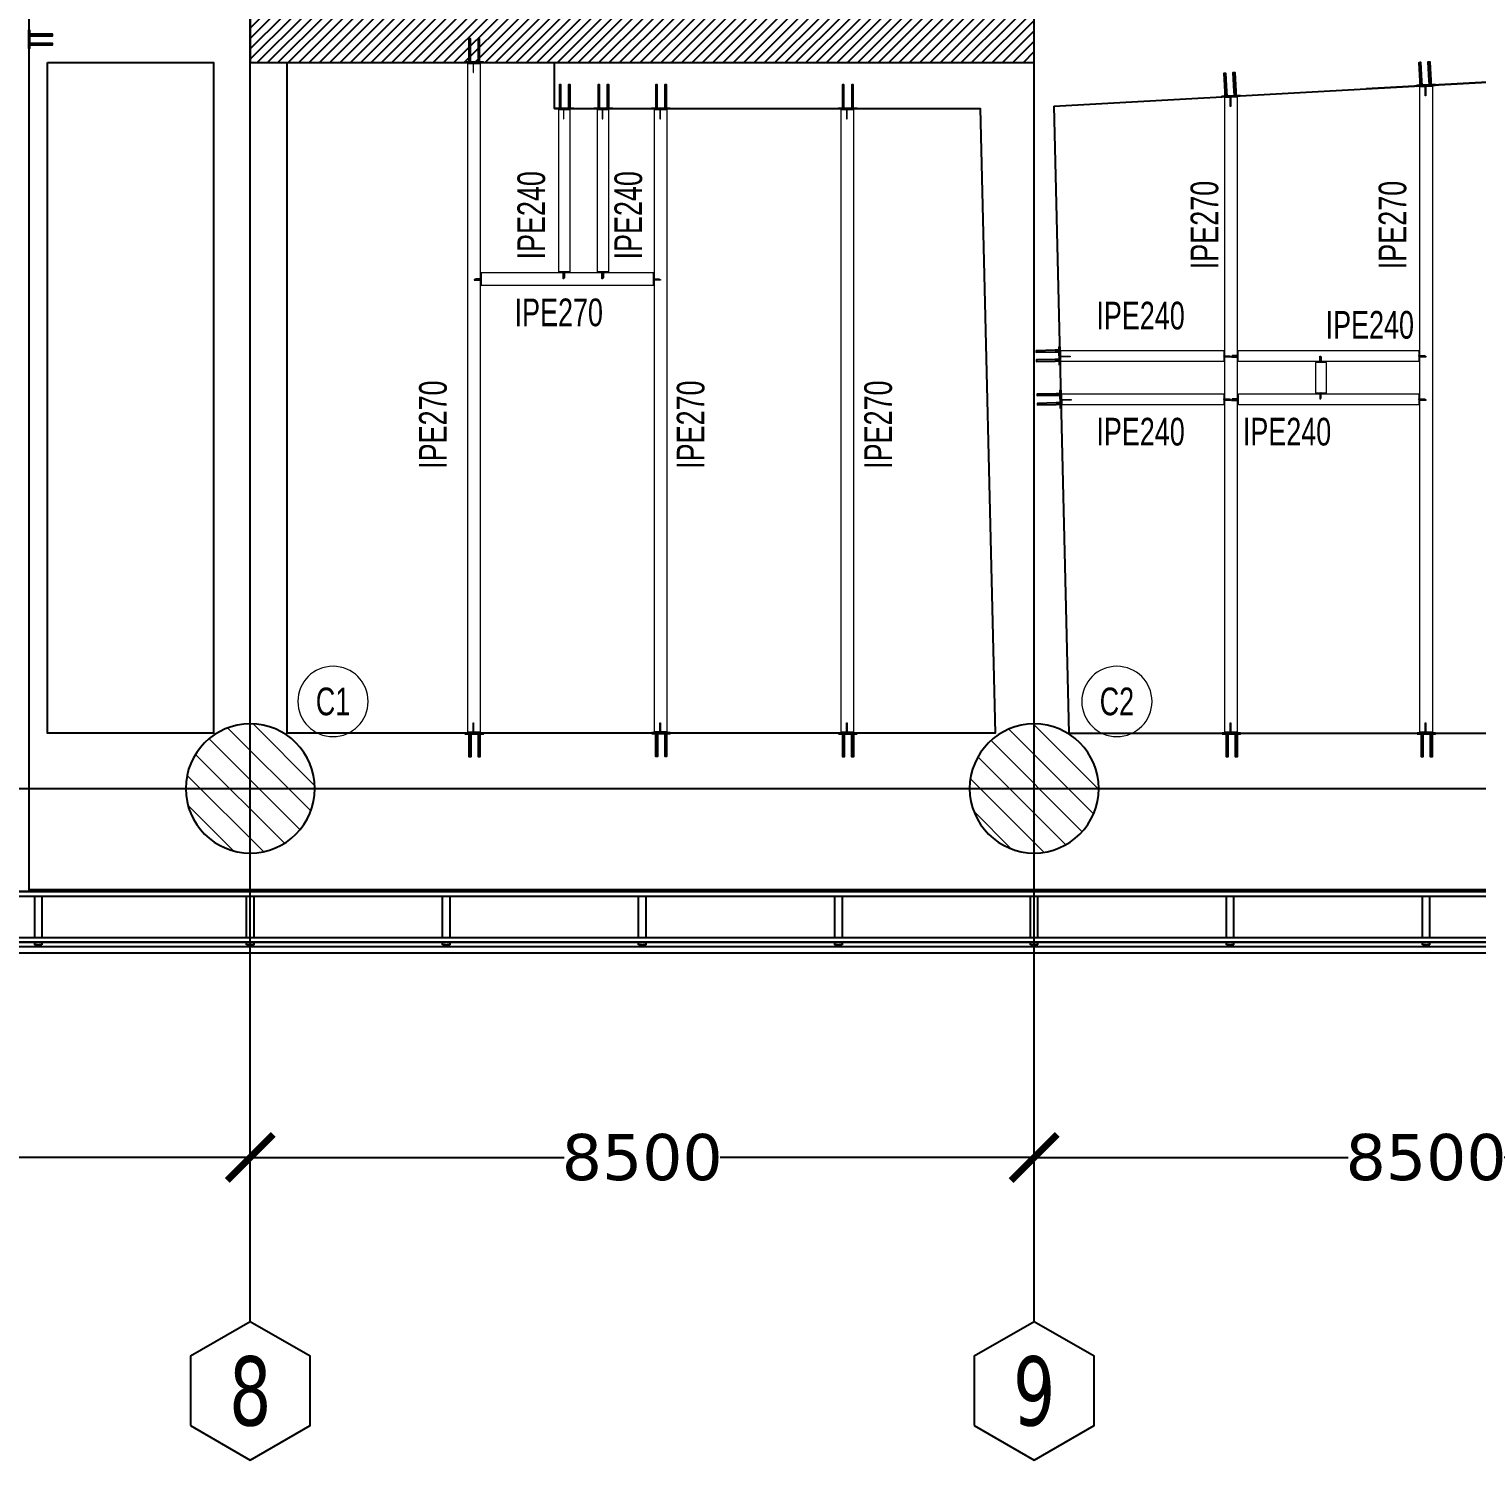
# Model space of a CAD drawing. Header units: millimetres. Extents: x -6598 to 74598, y -11659 to 33736.
# Drawn here: x 6100 to 21791, y -7280 to 8234 of the extents above; entities that cross this region are included whole.
import ezdxf
from ezdxf.enums import TextEntityAlignment as Align

# ---------------------------------------------------------------- set-up
doc = ezdxf.new("R2010")
doc.units = ezdxf.units.MM
for name, color, linetype, lineweight in [('0-1', 250, 'Continuous', 5), ('E_B_PLACA-1', 10, 'Continuous', 25), ('E_B_PLACA-2', 31, 'Continuous', 25), ('E_COLUMNAS', 1, 'Continuous', 18), ('E_COLUMNAS-2', 1, 'Continuous', 25), ('E_COLUMNAS-3', 1, 'Continuous', 35), ('E_TEXTO', 3, 'Continuous', 9), ('E_VIGAS-1', 31, 'Continuous', 25), ('E_VIGAS-2', 10, 'Continuous', 25), ('HCB-VIGAS', 4, 'Continuous', 15)]:
    doc.layers.add(name, color=color, linetype=linetype, lineweight=lineweight)
for name, color, linetype in [('COTAS', 8, 'Continuous'), ('HCB-ACH_PANT', 253, 'Continuous'), ('HCB-EJES', 1, 'Continuous'), ('HCB-PLATINAS', 5, 'Continuous'), ('HCB-ROTULOS', 2, 'Continuous'), ('HCB_PANTALLAS', 6, 'Continuous')]:
    doc.layers.add(name, color=color, linetype=linetype)
doc.styles.add('Arial Narrow', font='', dxfattribs={"width": 0.85, "height": 0.3})
doc.styles.add('Arial Narrow_1', font='', dxfattribs={"width": 0.85, "height": 0.3})
doc.styles.add('ROMANT', font='romant.shx', dxfattribs={"width": 0.8})
doc.styles.add('VERDANA', font='verdana.ttf')
doc.styles.get('Arial Narrow').set_extended_font_data('Arial Narrow')
doc.styles.get('Arial Narrow_1').set_extended_font_data('Arial Narrow')
doc.dimstyles.new('1.125', dxfattribs={"dimscale": 0, "dimtxt": 500, "dimasz": 500, "dimexe": 4, "dimexo": 4, "dimgap": 15, "dimtad": 0, "dimdec": 0, "dimzin": 4, "dimdsep": 46, "dimtxsty": 'ROMANT', "dimblk": 'ARCHTICK', "dimcen": -10, "dimclrd": 256, "dimclrt": 3, "dimadec": 0, "dimazin": 0, "dimtfac": 1, "dimtdec": 0, "dimtix": 1, "dimtmove": 0, "dimatfit": 0, "dimldrblk": 'OBLIQUE', "dimfxl": 0.05, "dimtolj": 1, "dimtzin": 0, "dimarcsym": 0})

# ---------------------------------------------------------------- blocks, each defined once
blk = doc.blocks.new('EST_SFM_VIGA-METALICA-SECCION-C - EST_SFM_VIGA-METALICA-UPN100-1527742-_34_00m_N_E_-NIVEL-9 DOC')
at = {"layer": 'E_VIGAS-2'}
for p, q in [((34.044, 0.018), (-34.827, 0.018)), ((-34.827, -0.032), (34.044, -0.032))]:
    blk.add_line(p, q, dxfattribs=at)
blk = doc.blocks.new('EST_SFM_VIGA-METALICA-SECCION-C - EST_SFM_VIGA-METALICA-UPN100-1527772-_34_00m_N_E_-NIVEL-9 DOC')
at = {"layer": 'E_VIGAS-2'}
for p, q in [((34.942, 0.032), (-34.929, 0.032)), ((-34.929, -0.018), (34.942, -0.018))]:
    blk.add_line(p, q, dxfattribs=at)
blk = doc.blocks.new('EST_SFM_VIGA-METALICA-SECCION-C - EST_SFM_VIGA-METALICA-UPN160-1579051-_34_00m_N_E_-NIVEL-9 DOC')
at = {"layer": 'E_VIGAS-1'}
for p, q in [((30.107, 0.047), (-30.264, 0.047)), ((-30.269, -0.018), (30.113, -0.018))]:
    blk.add_line(p, q, dxfattribs=at)
blk = doc.blocks.new('DCTIB_CNI_EST_MOD-1A-FAC_0001_rvt-1-_34_00m_N_E_-NIVEL-9 DOC')
at = {"layer": 'E_B_PLACA-1'}
for p, q in [((-74.597, 139.545), (-5.727, 139.545)), ((-5.177, 138.995), (-75.147, 138.995))]:
    blk.add_line(p, q, dxfattribs=at)
at = {"layer": 'E_B_PLACA-2'}
for p, q in [((-5.727, 139.545), (-74.597, 139.545)), ((-75.147, 138.995), (-5.177, 138.995))]:
    blk.add_line(p, q, dxfattribs=at)
at = {"layer": 'E_VIGAS-1'}
for p, q in [((-68.003, 139.567), (-67.921, 139.567)), ((-68.003, 139.567), (-68.003, 139.545)), ((-67.921, 139.567), (-67.921, 139.545)), ((-65.703, 139.567), (-65.621, 139.567)), ((-65.703, 139.545), (-65.703, 139.567)), ((-65.621, 139.545), (-65.621, 139.567)), ((-63.578, 139.567), (-63.496, 139.567)), ((-63.578, 139.545), (-63.578, 139.567)), ((-63.496, 139.545), (-63.496, 139.567)), ((-61.453, 139.567), (-61.371, 139.567)), ((-61.453, 139.545), (-61.453, 139.567)), ((-61.371, 139.545), (-61.371, 139.567)), ((-59.328, 139.567), (-59.246, 139.567)), ((-59.328, 139.567), (-59.328, 139.545)), ((-59.246, 139.567), (-59.246, 139.545)), ((-57.203, 139.567), (-57.121, 139.567)), ((-57.203, 139.545), (-57.203, 139.567)), ((-57.121, 139.545), (-57.121, 139.567)), ((-55.078, 139.567), (-54.996, 139.567)), ((-55.078, 139.545), (-55.078, 139.567)), ((-54.996, 139.545), (-54.996, 139.567)), ((-52.953, 139.567), (-52.871, 139.567)), ((-52.953, 139.545), (-52.953, 139.567)), ((-52.871, 139.545), (-52.871, 139.567)), ((-68.003, 138.995), (-68.003, 138.967)), ((-68.003, 138.967), (-67.921, 138.967)), ((-68.003, 138.966), (-68.003, 138.967)), ((-67.975, 138.966), (-68.003, 138.966)), ((-67.965, 138.961), (-67.965, 138.966)), ((-67.965, 138.947), (-67.965, 138.961)), ((-67.96, 138.966), (-67.96, 138.961)), ((-67.96, 138.961), (-67.96, 138.947)), ((-67.921, 138.966), (-67.949, 138.966)), ((-67.921, 138.995), (-67.921, 138.967)), ((-67.921, 138.967), (-67.921, 138.966)), ((-65.703, 138.967), (-65.703, 138.995)), ((-65.703, 138.966), (-65.703, 138.967)), ((-65.703, 138.967), (-65.621, 138.967)), ((-65.675, 138.966), (-65.703, 138.966)), ((-65.665, 138.961), (-65.665, 138.966)), ((-65.665, 138.947), (-65.665, 138.961)), ((-65.66, 138.966), (-65.66, 138.961)), ((-65.66, 138.961), (-65.66, 138.947)), ((-65.621, 138.966), (-65.649, 138.966)), ((-65.621, 138.967), (-65.621, 138.995)), ((-65.621, 138.967), (-65.621, 138.966)), ((-63.578, 138.967), (-63.578, 138.995)), ((-63.578, 138.966), (-63.578, 138.967)), ((-63.578, 138.967), (-63.496, 138.967)), ((-63.55, 138.966), (-63.578, 138.966)), ((-63.54, 138.961), (-63.54, 138.966)), ((-63.54, 138.947), (-63.54, 138.961)), ((-63.535, 138.966), (-63.535, 138.961)), ((-63.535, 138.961), (-63.535, 138.947)), ((-63.496, 138.966), (-63.524, 138.966)), ((-63.496, 138.967), (-63.496, 138.995)), ((-63.496, 138.967), (-63.496, 138.966)), ((-61.453, 138.967), (-61.453, 138.995)), ((-61.453, 138.966), (-61.453, 138.967)), ((-61.453, 138.967), (-61.371, 138.967)), ((-61.425, 138.966), (-61.453, 138.966)), ((-61.415, 138.961), (-61.415, 138.966)), ((-61.415, 138.947), (-61.415, 138.961)), ((-61.41, 138.966), (-61.41, 138.961)), ((-61.41, 138.961), (-61.41, 138.947)), ((-61.371, 138.966), (-61.399, 138.966)), ((-61.371, 138.967), (-61.371, 138.995)), ((-61.371, 138.967), (-61.371, 138.966)), ((-59.328, 138.995), (-59.328, 138.967)), ((-59.328, 138.967), (-59.246, 138.967)), ((-59.328, 138.966), (-59.328, 138.967)), ((-59.3, 138.966), (-59.328, 138.966)), ((-59.29, 138.961), (-59.29, 138.966)), ((-59.29, 138.947), (-59.29, 138.961)), ((-59.285, 138.966), (-59.285, 138.961)), ((-59.285, 138.961), (-59.285, 138.947)), ((-59.246, 138.966), (-59.274, 138.966)), ((-59.246, 138.995), (-59.246, 138.967)), ((-59.246, 138.967), (-59.246, 138.966)), ((-57.203, 138.967), (-57.203, 138.995)), ((-57.203, 138.966), (-57.203, 138.967)), ((-57.203, 138.967), (-57.121, 138.967)), ((-57.176, 138.966), (-57.203, 138.966)), ((-57.165, 138.961), (-57.165, 138.966)), ((-57.165, 138.947), (-57.165, 138.961)), ((-57.16, 138.966), (-57.16, 138.961)), ((-57.16, 138.961), (-57.16, 138.947)), ((-57.121, 138.966), (-57.149, 138.966)), ((-57.121, 138.967), (-57.121, 138.995)), ((-57.121, 138.967), (-57.121, 138.966)), ((-55.078, 138.967), (-55.078, 138.995)), ((-55.078, 138.966), (-55.078, 138.967)), ((-55.078, 138.967), (-54.996, 138.967)), ((-55.05, 138.966), (-55.078, 138.966)), ((-55.04, 138.961), (-55.04, 138.966)), ((-55.04, 138.947), (-55.04, 138.961)), ((-55.035, 138.966), (-55.035, 138.961)), ((-55.035, 138.961), (-55.035, 138.947)), ((-54.996, 138.966), (-55.024, 138.966)), ((-54.996, 138.967), (-54.996, 138.995)), ((-54.996, 138.967), (-54.996, 138.966)), ((-52.953, 138.967), (-52.953, 138.995)), ((-52.953, 138.966), (-52.953, 138.967)), ((-52.953, 138.967), (-52.871, 138.967)), ((-52.925, 138.966), (-52.953, 138.966)), ((-52.915, 138.961), (-52.915, 138.966)), ((-52.915, 138.947), (-52.915, 138.961)), ((-52.91, 138.966), (-52.91, 138.961)), ((-52.91, 138.961), (-52.91, 138.947)), ((-52.871, 138.966), (-52.899, 138.966)), ((-52.871, 138.967), (-52.871, 138.995)), ((-52.871, 138.967), (-52.871, 138.966))]:
    blk.add_line(p, q, dxfattribs=at)
for points, knots in [([(-67.965, 138.961), (-67.965, 138.962), (-67.965, 138.963), (-67.967, 138.965), (-67.968, 138.965), (-67.97, 138.966), (-67.971, 138.966), (-67.972, 138.966), (-67.974, 138.966), (-67.975, 138.966)], [0, 0, 0, 0, 0.285714, 0.428571, 0.571429, 0.678571, 0.732143, 0.785714, 1, 1, 1, 1]), ([(-67.975, 138.966), (-67.974, 138.966), (-67.973, 138.966), (-67.97, 138.966), (-67.968, 138.965), (-67.966, 138.964), (-67.965, 138.963), (-67.965, 138.962), (-67.965, 138.961)], [0, 0, 0, 0, 0.142857, 0.285714, 0.428571, 0.571429, 0.785714, 1, 1, 1, 1]), ([(-67.96, 138.961), (-67.96, 138.962), (-67.959, 138.963), (-67.958, 138.965), (-67.956, 138.965), (-67.955, 138.966), (-67.954, 138.966), (-67.952, 138.966), (-67.95, 138.966), (-67.949, 138.966)], [0, 0, 0, 0, 0.285714, 0.428571, 0.571429, 0.678571, 0.732143, 0.785714, 1, 1, 1, 1]), ([(-67.949, 138.966), (-67.95, 138.966), (-67.951, 138.966), (-67.954, 138.966), (-67.956, 138.965), (-67.958, 138.964), (-67.959, 138.963), (-67.96, 138.962), (-67.96, 138.961)], [0, 0, 0, 0, 0.142857, 0.285714, 0.428571, 0.571429, 0.785714, 1, 1, 1, 1]), ([(-65.675, 138.966), (-65.674, 138.966), (-65.673, 138.966), (-65.67, 138.966), (-65.668, 138.965), (-65.666, 138.964), (-65.665, 138.963), (-65.665, 138.962), (-65.665, 138.961)], [0, 0, 0, 0, 0.142857, 0.285714, 0.428571, 0.571429, 0.785714, 1, 1, 1, 1]), ([(-65.665, 138.961), (-65.665, 138.962), (-65.665, 138.963), (-65.667, 138.965), (-65.668, 138.965), (-65.67, 138.966), (-65.671, 138.966), (-65.672, 138.966), (-65.674, 138.966), (-65.675, 138.966)], [0, 0, 0, 0, 0.285714, 0.428571, 0.571429, 0.678571, 0.732143, 0.785714, 1, 1, 1, 1]), ([(-65.649, 138.966), (-65.65, 138.966), (-65.651, 138.966), (-65.654, 138.966), (-65.656, 138.965), (-65.658, 138.964), (-65.659, 138.963), (-65.66, 138.962), (-65.66, 138.961)], [0, 0, 0, 0, 0.142857, 0.285714, 0.428571, 0.571429, 0.785714, 1, 1, 1, 1]), ([(-65.66, 138.961), (-65.66, 138.962), (-65.659, 138.963), (-65.658, 138.965), (-65.656, 138.965), (-65.655, 138.966), (-65.654, 138.966), (-65.652, 138.966), (-65.65, 138.966), (-65.649, 138.966)], [0, 0, 0, 0, 0.285714, 0.428571, 0.571429, 0.678571, 0.732143, 0.785714, 1, 1, 1, 1]), ([(-63.55, 138.966), (-63.549, 138.966), (-63.548, 138.966), (-63.545, 138.966), (-63.543, 138.965), (-63.541, 138.964), (-63.54, 138.963), (-63.54, 138.962), (-63.54, 138.961)], [0, 0, 0, 0, 0.142857, 0.285714, 0.428571, 0.571429, 0.785714, 1, 1, 1, 1]), ([(-63.54, 138.961), (-63.54, 138.962), (-63.54, 138.963), (-63.542, 138.965), (-63.543, 138.965), (-63.545, 138.966), (-63.546, 138.966), (-63.547, 138.966), (-63.549, 138.966), (-63.55, 138.966)], [0, 0, 0, 0, 0.285714, 0.428571, 0.571429, 0.678571, 0.732143, 0.785714, 1, 1, 1, 1]), ([(-63.524, 138.966), (-63.525, 138.966), (-63.526, 138.966), (-63.529, 138.966), (-63.531, 138.965), (-63.533, 138.964), (-63.534, 138.963), (-63.535, 138.962), (-63.535, 138.961)], [0, 0, 0, 0, 0.142857, 0.285714, 0.428571, 0.571429, 0.785714, 1, 1, 1, 1]), ([(-63.535, 138.961), (-63.535, 138.962), (-63.534, 138.963), (-63.533, 138.965), (-63.531, 138.965), (-63.53, 138.966), (-63.529, 138.966), (-63.527, 138.966), (-63.525, 138.966), (-63.524, 138.966)], [0, 0, 0, 0, 0.285714, 0.428571, 0.571429, 0.678571, 0.732143, 0.785714, 1, 1, 1, 1]), ([(-61.425, 138.966), (-61.424, 138.966), (-61.423, 138.966), (-61.42, 138.966), (-61.418, 138.965), (-61.416, 138.964), (-61.415, 138.963), (-61.415, 138.962), (-61.415, 138.961)], [0, 0, 0, 0, 0.142857, 0.285714, 0.428571, 0.571429, 0.785714, 1, 1, 1, 1]), ([(-61.415, 138.961), (-61.415, 138.962), (-61.415, 138.963), (-61.417, 138.965), (-61.418, 138.965), (-61.42, 138.966), (-61.421, 138.966), (-61.422, 138.966), (-61.424, 138.966), (-61.425, 138.966)], [0, 0, 0, 0, 0.285714, 0.428571, 0.571429, 0.678571, 0.732143, 0.785714, 1, 1, 1, 1]), ([(-61.399, 138.966), (-61.4, 138.966), (-61.401, 138.966), (-61.404, 138.966), (-61.406, 138.965), (-61.408, 138.964), (-61.409, 138.963), (-61.41, 138.962), (-61.41, 138.961)], [0, 0, 0, 0, 0.142857, 0.285714, 0.428571, 0.571429, 0.785714, 1, 1, 1, 1]), ([(-61.41, 138.961), (-61.41, 138.962), (-61.409, 138.963), (-61.408, 138.965), (-61.406, 138.965), (-61.405, 138.966), (-61.404, 138.966), (-61.402, 138.966), (-61.4, 138.966), (-61.399, 138.966)], [0, 0, 0, 0, 0.285714, 0.428571, 0.571429, 0.678571, 0.732143, 0.785714, 1, 1, 1, 1]), ([(-59.29, 138.961), (-59.29, 138.962), (-59.29, 138.963), (-59.292, 138.965), (-59.293, 138.965), (-59.295, 138.966), (-59.296, 138.966), (-59.297, 138.966), (-59.299, 138.966), (-59.3, 138.966)], [0, 0, 0, 0, 0.285714, 0.428571, 0.571429, 0.678571, 0.732143, 0.785714, 1, 1, 1, 1]), ([(-59.3, 138.966), (-59.299, 138.966), (-59.298, 138.966), (-59.295, 138.966), (-59.293, 138.965), (-59.291, 138.964), (-59.29, 138.963), (-59.29, 138.962), (-59.29, 138.961)], [0, 0, 0, 0, 0.142857, 0.285714, 0.428571, 0.571429, 0.785714, 1, 1, 1, 1]), ([(-59.285, 138.961), (-59.285, 138.962), (-59.284, 138.963), (-59.283, 138.965), (-59.281, 138.965), (-59.28, 138.966), (-59.279, 138.966), (-59.277, 138.966), (-59.275, 138.966), (-59.274, 138.966)], [0, 0, 0, 0, 0.285714, 0.428571, 0.571429, 0.678571, 0.732143, 0.785714, 1, 1, 1, 1]), ([(-59.274, 138.966), (-59.275, 138.966), (-59.276, 138.966), (-59.279, 138.966), (-59.281, 138.965), (-59.283, 138.964), (-59.284, 138.963), (-59.285, 138.962), (-59.285, 138.961)], [0, 0, 0, 0, 0.142857, 0.285714, 0.428571, 0.571429, 0.785714, 1, 1, 1, 1]), ([(-57.176, 138.966), (-57.175, 138.966), (-57.173, 138.966), (-57.171, 138.966), (-57.168, 138.965), (-57.167, 138.964), (-57.165, 138.963), (-57.165, 138.962), (-57.165, 138.961)], [0, 0, 0, 0, 0.142857, 0.285714, 0.428571, 0.571429, 0.785714, 1, 1, 1, 1]), ([(-57.165, 138.961), (-57.165, 138.962), (-57.165, 138.963), (-57.167, 138.965), (-57.168, 138.965), (-57.17, 138.966), (-57.171, 138.966), (-57.173, 138.966), (-57.174, 138.966), (-57.176, 138.966)], [0, 0, 0, 0, 0.285714, 0.428571, 0.571429, 0.678571, 0.732143, 0.785714, 1, 1, 1, 1]), ([(-57.149, 138.966), (-57.15, 138.966), (-57.152, 138.966), (-57.154, 138.966), (-57.156, 138.965), (-57.158, 138.964), (-57.16, 138.963), (-57.16, 138.962), (-57.16, 138.961)], [0, 0, 0, 0, 0.142857, 0.285714, 0.428571, 0.571429, 0.785714, 1, 1, 1, 1]), ([(-57.16, 138.961), (-57.16, 138.962), (-57.159, 138.963), (-57.158, 138.965), (-57.156, 138.965), (-57.155, 138.966), (-57.154, 138.966), (-57.152, 138.966), (-57.15, 138.966), (-57.149, 138.966)], [0, 0, 0, 0, 0.285714, 0.428571, 0.571429, 0.678571, 0.732143, 0.785714, 1, 1, 1, 1]), ([(-55.05, 138.966), (-55.049, 138.966), (-55.048, 138.966), (-55.045, 138.966), (-55.043, 138.965), (-55.041, 138.964), (-55.04, 138.963), (-55.04, 138.962), (-55.04, 138.961)], [0, 0, 0, 0, 0.142857, 0.285714, 0.428571, 0.571429, 0.785714, 1, 1, 1, 1]), ([(-55.04, 138.961), (-55.04, 138.962), (-55.04, 138.963), (-55.042, 138.965), (-55.043, 138.965), (-55.045, 138.966), (-55.046, 138.966), (-55.047, 138.966), (-55.049, 138.966), (-55.05, 138.966)], [0, 0, 0, 0, 0.285714, 0.428571, 0.571429, 0.678571, 0.732143, 0.785714, 1, 1, 1, 1]), ([(-55.024, 138.966), (-55.025, 138.966), (-55.026, 138.966), (-55.029, 138.966), (-55.031, 138.965), (-55.033, 138.964), (-55.034, 138.963), (-55.035, 138.962), (-55.035, 138.961)], [0, 0, 0, 0, 0.142857, 0.285714, 0.428571, 0.571429, 0.785714, 1, 1, 1, 1]), ([(-55.035, 138.961), (-55.035, 138.962), (-55.034, 138.963), (-55.033, 138.965), (-55.031, 138.965), (-55.03, 138.966), (-55.029, 138.966), (-55.027, 138.966), (-55.025, 138.966), (-55.024, 138.966)], [0, 0, 0, 0, 0.285714, 0.428571, 0.571429, 0.678571, 0.732143, 0.785714, 1, 1, 1, 1]), ([(-52.925, 138.966), (-52.924, 138.966), (-52.923, 138.966), (-52.92, 138.966), (-52.918, 138.965), (-52.916, 138.964), (-52.915, 138.963), (-52.915, 138.962), (-52.915, 138.961)], [0, 0, 0, 0, 0.142857, 0.285714, 0.428571, 0.571429, 0.785714, 1, 1, 1, 1]), ([(-52.915, 138.961), (-52.915, 138.962), (-52.915, 138.963), (-52.917, 138.965), (-52.918, 138.965), (-52.92, 138.966), (-52.921, 138.966), (-52.922, 138.966), (-52.924, 138.966), (-52.925, 138.966)], [0, 0, 0, 0, 0.285714, 0.428571, 0.571429, 0.678571, 0.732143, 0.785714, 1, 1, 1, 1]), ([(-52.899, 138.966), (-52.9, 138.966), (-52.901, 138.966), (-52.904, 138.966), (-52.906, 138.965), (-52.908, 138.964), (-52.909, 138.963), (-52.91, 138.962), (-52.91, 138.961)], [0, 0, 0, 0, 0.142857, 0.285714, 0.428571, 0.571429, 0.785714, 1, 1, 1, 1]), ([(-52.91, 138.961), (-52.91, 138.962), (-52.909, 138.963), (-52.908, 138.965), (-52.906, 138.965), (-52.905, 138.966), (-52.904, 138.966), (-52.902, 138.966), (-52.9, 138.966), (-52.899, 138.966)], [0, 0, 0, 0, 0.285714, 0.428571, 0.571429, 0.678571, 0.732143, 0.785714, 1, 1, 1, 1])]:
    blk.add_open_spline(points, degree=3, knots=knots, dxfattribs=at)
at = {"layer": 'E_VIGAS-2'}
for p, q in [((-68.003, 139.495), (-68.003, 139.045)), ((-67.921, 139.495), (-67.921, 139.045)), ((-65.703, 139.045), (-65.703, 139.495)), ((-65.621, 139.045), (-65.621, 139.495)), ((-63.578, 139.045), (-63.578, 139.495)), ((-63.496, 139.045), (-63.496, 139.495)), ((-61.453, 139.045), (-61.453, 139.495)), ((-61.371, 139.045), (-61.371, 139.495)), ((-59.328, 139.495), (-59.328, 139.045)), ((-59.246, 139.495), (-59.246, 139.045)), ((-57.203, 139.045), (-57.203, 139.495)), ((-57.121, 139.045), (-57.121, 139.495)), ((-55.078, 139.045), (-55.078, 139.495)), ((-54.996, 139.045), (-54.996, 139.495)), ((-52.953, 139.045), (-52.953, 139.495)), ((-52.871, 139.045), (-52.871, 139.495))]:
    blk.add_line(p, q, dxfattribs=at)
at = {"layer": 'E_VIGAS-1'}
for name, p in [('EST_SFM_VIGA-METALICA-SECCION-C - EST_SFM_VIGA-METALICA-UPN100-1527742-_34_00m_N_E_-NIVEL-9 DOC', (-39.77, 139.527)), ('EST_SFM_VIGA-METALICA-SECCION-C - EST_SFM_VIGA-METALICA-UPN100-1527772-_34_00m_N_E_-NIVEL-9 DOC', (-40.169, 139.013)), ('EST_SFM_VIGA-METALICA-SECCION-C - EST_SFM_VIGA-METALICA-UPN160-1579051-_34_00m_N_E_-NIVEL-9 DOC', (-40.084, 138.9))]:
    blk.add_blockref(name, p, dxfattribs=at)
blk = doc.blocks.new('EST_SCM_COLUMNA-SECCION-CIRCULAR - EST_SCM_COLUMNA-CONCRETO-CIRCULAR_Ø_140cm-2594353-_34_00m_N_E_-NIVEL-9 DOC')
at = {"layer": 'E_COLUMNAS'}
h = blk.add_hatch(dxfattribs=at)
h.set_pattern_fill('FP_6', color=256, style=0, pattern_type=2)
h.set_pattern_definition([(135, (57.162, -140.662), (-0.15909903, -0.15909903), [])])
h.paths.add_polyline_path([(0, -0.7), (0.091, -0.694), (0.181, -0.676), (0.279, -0.641), (0.35, -0.606), (0.434, -0.549), (0.501, -0.488), (0.56, -0.419), (0.609, -0.344), (0.648, -0.263), (0.677, -0.177), (0.694, -0.088), (0.7, 0), (0.694, 0.091), (0.676, 0.181), (0.647, 0.268), (0.606, 0.35), (0.555, 0.426), (0.495, 0.495), (0.426, 0.555), (0.35, 0.606), (0.268, 0.647), (0.181, 0.676), (0.084, 0.694), (0, 0.7), (-0.091, 0.694), (-0.193, 0.672), (-0.268, 0.647), (-0.359, 0.6), (-0.426, 0.555), (-0.495, 0.495), (-0.56, 0.419), (-0.609, 0.344), (-0.648, 0.263), (-0.677, 0.177), (-0.694, 0.084), (-0.7, 0), (-0.694, -0.091), (-0.676, -0.181), (-0.647, -0.268), (-0.606, -0.35), (-0.555, -0.426), (-0.495, -0.495), (-0.426, -0.555), (-0.35, -0.606), (-0.268, -0.647), (-0.181, -0.676), (-0.091, -0.694)])
at = {"layer": 'E_COLUMNAS-2'}
for start, end in [(360, 180), (180, 360)]:
    blk.add_arc((0, 0), 0.7, start, end, dxfattribs=at)
blk = doc.blocks.new('_ArchTick')
at = {"color": 0, "linetype": 'ByBlock', "const_width": 0.15}
blk.add_lwpolyline([(-0.5, -0.5), (0.5, 0.5)], dxfattribs=at)
blk = doc.blocks.new('*D464')
at = {"layer": 'COTAS', "color": 0, "lineweight": -2, "transparency": 16777216}
for p, q in [((0, -5776), (0, -3996)), ((8500, -5776), (8500, -3996))]:
    blk.add_line(p, q, dxfattribs=at)
at = {"layer": 'COTAS', "lineweight": -2, "transparency": 16777216}
for p, q in [((0, -4000), (3404, -4000)), ((8500, -4000), (5096, -4000))]:
    blk.add_line(p, q, dxfattribs=at)
at = {"layer": 'Defpoints', "color": 0, "transparency": 16777216}
for p in [(0, -4000), (0, -5780), (8500, -5780)]:
    blk.add_point(p, dxfattribs=at)
at = {"layer": 'COTAS', "lineweight": -2, "transparency": 16777216, "xscale": 500, "yscale": 500, "zscale": 500, "rotation": 180}
blk.add_blockref('_ArchTick', (0, -4000), dxfattribs=at)
at = {"layer": 'COTAS', "lineweight": -2, "transparency": 16777216, "xscale": 500, "yscale": 500, "zscale": 500}
blk.add_blockref('_ArchTick', (8500, -4000), dxfattribs=at)
at = {"layer": 'COTAS', "color": 3, "transparency": 16777216, "insert": (4250, -4000), "char_height": 500, "attachment_point": 5, "style": 'VERDANA'}
blk.add_mtext('\\A1;8500', dxfattribs=at)
blk = doc.blocks.new('_Oblique')
at = {"color": 0, "linetype": 'ByBlock', "lineweight": -2}
blk.add_line((-0.5, -0.5), (0.5, 0.5), dxfattribs=at)
blk = doc.blocks.new('*D465')
at = {"layer": 'COTAS', "color": 0, "lineweight": -2, "transparency": 16777216}
for p, q in [((8500, -5776), (8500, -3996)), ((17000, -5776), (17000, -3996))]:
    blk.add_line(p, q, dxfattribs=at)
at = {"layer": 'COTAS', "lineweight": -2, "transparency": 16777216}
for p, q in [((8500, -4000), (11904, -4000)), ((17000, -4000), (13596, -4000))]:
    blk.add_line(p, q, dxfattribs=at)
at = {"layer": 'Defpoints', "color": 0, "transparency": 16777216}
for p in [(8500, -4000), (8500, -5780), (17000, -5780)]:
    blk.add_point(p, dxfattribs=at)
at = {"layer": 'COTAS', "lineweight": -2, "transparency": 16777216, "xscale": 500, "yscale": 500, "zscale": 500, "rotation": 180}
blk.add_blockref('_ArchTick', (8500, -4000), dxfattribs=at)
at = {"layer": 'COTAS', "lineweight": -2, "transparency": 16777216, "xscale": 500, "yscale": 500, "zscale": 500}
blk.add_blockref('_ArchTick', (17000, -4000), dxfattribs=at)
at = {"layer": 'COTAS', "color": 3, "transparency": 16777216, "insert": (12750, -4000), "char_height": 500, "attachment_point": 5, "style": 'VERDANA'}
blk.add_mtext('\\A1;8500', dxfattribs=at)
blk = doc.blocks.new('*D466')
at = {"layer": 'COTAS', "color": 0, "lineweight": -2, "transparency": 16777216}
for p, q in [((17000, -5776), (17000, -3996)), ((25500, -5776), (25500, -3996))]:
    blk.add_line(p, q, dxfattribs=at)
at = {"layer": 'COTAS', "lineweight": -2, "transparency": 16777216}
for p, q in [((17000, -4000), (20404, -4000)), ((25500, -4000), (22096, -4000))]:
    blk.add_line(p, q, dxfattribs=at)
at = {"layer": 'Defpoints', "color": 0, "transparency": 16777216}
for p in [(17000, -4000), (17000, -5780), (25500, -5780)]:
    blk.add_point(p, dxfattribs=at)
at = {"layer": 'COTAS', "lineweight": -2, "transparency": 16777216, "xscale": 500, "yscale": 500, "zscale": 500, "rotation": 180}
blk.add_blockref('_ArchTick', (17000, -4000), dxfattribs=at)
at = {"layer": 'COTAS', "lineweight": -2, "transparency": 16777216, "xscale": 500, "yscale": 500, "zscale": 500}
blk.add_blockref('_ArchTick', (25500, -4000), dxfattribs=at)
at = {"layer": 'COTAS', "color": 3, "transparency": 16777216, "insert": (21250, -4000), "char_height": 500, "attachment_point": 5, "style": 'VERDANA'}
blk.add_mtext('\\A1;8500', dxfattribs=at)
blk = doc.blocks.new('CNI_TAG COLUMNAS CONCRETO MARCA - CNI_COLUMNA CONCRETO-582370-PLANTA TIPO PISO 18 A PISO 23')
at = {"layer": 'E_TEXTO'}
for start, end in [(360, 180), (180, 360)]:
    blk.add_arc((0.00026, -0.00015), 0.00254, start, end, dxfattribs=at)

msp = doc.modelspace()

# ---------------------------------------------------------------- hatches: boundary and pattern name
at = {"layer": 'E_COLUMNAS'}
h = msp.add_hatch(dxfattribs=at)
h.set_pattern_fill('FP_4', color=256, scale=1000, style=0, pattern_type=2)
h.set_pattern_definition([(135, (74162.16, -140662.42), (-159.09903, -159.09903), [])])
h.paths.add_polyline_path([(8500.1, -700), (8591.4, -694), (8681.2, -676.1), (8767.9, -646.7), (8850.1, -606.2), (8926.2, -555.3), (9000.8, -488.4), (9059.5, -420), (9108.9, -344.7), (9150.1, -258), (9177.6, -174.3), (9194.6, -84), (9200.1, 0), (9193.2, 95.9), (9176.2, 181.2), (9146.8, 267.9), (9106.3, 350), (9055.4, 426.1), (8995, 495), (8926.2, 555.3), (8850.1, 606.2), (8767.9, 646.7), (8668.7, 678.6), (8579, 694.8), (8500, 700), (8408.7, 694), (8318.9, 676.1), (8232.2, 646.7), (8140.8, 600), (8073.9, 555.3), (8005.1, 495), (7944.7, 426.1), (7893.8, 350), (7850, 257.9), (7822.5, 174.3), (7805.6, 83.9), (7800.1, 0), (7806.1, -91.4), (7823.9, -181.2), (7853.3, -267.9), (7899, -357.8), (7944.7, -426.1), (8005.1, -495), (8073.9, -555.3), (8150.1, -606.2), (8241, -649.7), (8331.4, -678.6), (8421.2, -694.8), (8500.1, -700)])
at = {"layer": 'HCB-ACH_PANT'}
h = msp.add_hatch(dxfattribs=at)
h.set_pattern_fill('ANSI31', color=256, scale=25)
h.set_pattern_definition([(45, (-21179.4, -55448.73), (-56.1266, 56.1266), [])])
h.paths.add_polyline_path([(8500.2, 8370.2), (8500.2, 7870.2), (17000.2, 7870.2), (17000.2, 8370.2), (12600.2, 8370.2), (12600.2, 17130.2), (17000.2, 17130.2), (17000.2, 17630.2), (8500.2, 17630.2), (8500.2, 17130.2), (12200.2, 17130.2), (12200.2, 8370.2)])

# ---------------------------------------------------------------- linework, layer by layer
at = {"layer": 'E_COLUMNAS-2'}
for start, end in [(0, 180), (180, 0)]:
    msp.add_arc((8500.1, 0), 700, start, end, dxfattribs=at)
at = {"layer": 'E_VIGAS-1', "color": 30, "true_color": 0xf26722}
msp.add_line((11800.1, 7370.1), (11800.1, 7870.2), dxfattribs=at)
for points in [[(61910.1, 26585.6), (6100.1, 26585.6), (6100.1, -1095.8), (61910.1, -1095.9)], [(6300, 7870.1), (8100, 7870.1), (8100, 600), (6300.1, 600)], [(8900.1, 847.6), (8900.1, 847.6)]]:
    msp.add_lwpolyline(points, close=True, dxfattribs=at)
for points in [[(11964.6, 7370.1), (11800.1, 7370.1), (16414.4, 7370.1), (16577.1, 600), (8900, 600), (8900.1, 7870.2)], [(17213.9, 7396.5), (20600.4, 7583.4), (25200.1, 7837.5), (20600.4, 7583.4)], [(17213.9, 7396.5), (17377.3, 600), (25200.1, 600), (25200.1, 7837.5)]]:
    msp.add_lwpolyline(points, dxfattribs=at)
at = {"layer": 'HCB-EJES'}
for p, q in [((8500.1, -5780.2), (8500.1, 31280.5)), ((17000.1, -5780.2), (17000.1, 31280.5)), ((-5098.2, 0), (73098.4, 0))]:
    msp.add_line(p, q, dxfattribs=at)
at = {"layer": 'HCB-PLATINAS', "color": 4}
for points in [[(6106, 8222.6), (6106, 8022.6), (6100, 8022.6), (6100, 8222.6)], [(10825, 7876.1), (11025, 7876.1), (11025, 7870.1), (10825, 7870.1)], [(21348.8, 7630.8), (21149.1, 7619.8), (21149.4, 7613.8), (21349.1, 7624.8)], [(11806, 7376.1), (12006, 7376.1), (12006, 7370.1), (11806, 7370.1)], [(12226, 7376.1), (12426, 7376.1), (12426, 7370.1), (12226, 7370.1)], [(12850.4, 7376.2), (13050.4, 7376.2), (13050.4, 7370.2), (12850.4, 7370.2)], [(14875.3, 7376.1), (15075.3, 7376.1), (15075.3, 7370.1), (14875.3, 7370.1)], [(19234.1, 7514), (19034.4, 7503), (19034.7, 7497), (19234.4, 7508)], [(17275.4, 4589), (17270.6, 4789), (17276.6, 4789.1), (17281.4, 4589.2)], [(17286.7, 4118.8), (17281.9, 4318.7), (17287.9, 4318.9), (17292.7, 4118.9)], [(10827.9, 594), (11027.9, 594), (11027.9, 600), (10827.9, 600)], [(12852.9, 596.8), (13052.9, 596.8), (13052.9, 602.8), (12852.9, 602.8)], [(14877.9, 594), (15077.9, 594), (15077.9, 600), (14877.9, 600)], [(19038.1, 594), (19238.1, 594), (19238.1, 600), (19038.1, 600)], [(21152.9, 594), (21352.9, 594), (21352.9, 600), (21152.9, 600)]]:
    msp.add_lwpolyline(points, close=True, dxfattribs=at)
at = {"layer": 'HCB-PLATINAS', "color": 5}
for points in [[(6107.5, 8172.1), (6106, 8168.5), (6107.5, 8164.8), (6108.4, 8162.8), (6114, 8160.5), (6151.5, 8160.5), (6356, 8160.5), (6356, 8176.5), (6151.5, 8176.5), (6114, 8176.5), (6108.4, 8174.1)], [(6107.5, 8072.1), (6106, 8068.5), (6107.5, 8064.8), (6108.4, 8062.8), (6114, 8060.5), (6151.5, 8060.5), (6356, 8060.5), (6356, 8076.5), (6151.5, 8076.5), (6114, 8076.5), (6108.4, 8074.1)], [(10875.5, 7877.6), (10879.1, 7876.1), (10882.7, 7877.6), (10884.7, 7878.5), (10887.1, 7884.1), (10887.1, 7921.6), (10887.1, 8126.1), (10871.1, 8126.1), (10871.1, 7921.6), (10871.1, 7884.1), (10873.4, 7878.5)], [(10975.5, 7877.6), (10979.1, 7876.1), (10982.7, 7877.6), (10984.7, 7878.5), (10987.1, 7884.1), (10987.1, 7921.6), (10987.1, 8126.1), (10971.1, 8126.1), (10971.1, 7921.6), (10971.1, 7884.1), (10973.4, 7878.5)], [(21198.5, 7624), (21194.9, 7622.3), (21191.2, 7623.6), (21189.2, 7624.3), (21186.5, 7629.9), (21184.4, 7667.3), (21173.2, 7871.5), (21189.1, 7872.4), (21200.4, 7668.2), (21202.5, 7630.8), (21200.5, 7625)], [(21298.3, 7629.5), (21294.8, 7627.8), (21291.1, 7629.1), (21289, 7629.9), (21286.4, 7635.4), (21284.3, 7672.8), (21273, 7877), (21289, 7877.9), (21300.3, 7673.7), (21302.3, 7636.3), (21300.3, 7630.5)], [(19083.7, 7507.2), (19080.2, 7505.5), (19076.5, 7506.8), (19074.4, 7507.5), (19071.8, 7513.1), (19069.7, 7550.5), (19058.4, 7754.7), (19074.4, 7755.6), (19085.7, 7551.4), (19087.8, 7513.9), (19085.7, 7508.2)], [(19183.6, 7512.7), (19180.1, 7511), (19176.4, 7512.3), (19174.3, 7513.1), (19171.6, 7518.6), (19169.6, 7556), (19158.3, 7760.2), (19174.3, 7761.1), (19185.5, 7556.9), (19187.6, 7519.5), (19185.6, 7513.7)], [(11856.4, 7377.6), (11860.1, 7376.1), (11863.7, 7377.6), (11865.7, 7378.5), (11868.1, 7384.1), (11868.1, 7421.6), (11868.1, 7626.1), (11852.1, 7626.1), (11852.1, 7421.6), (11852.1, 7384.1), (11854.4, 7378.5)], [(11956.4, 7377.6), (11960.1, 7376.1), (11963.7, 7377.6), (11965.7, 7378.5), (11968.1, 7384.1), (11968.1, 7421.6), (11968.1, 7626.1), (11952.1, 7626.1), (11952.1, 7421.6), (11952.1, 7384.1), (11954.4, 7378.5)], [(12275.9, 7377.6), (12279.5, 7376.1), (12283.1, 7377.6), (12285.1, 7378.5), (12287.5, 7384.1), (12287.5, 7421.6), (12287.5, 7626.1), (12271.5, 7626.1), (12271.5, 7421.6), (12271.5, 7384.1), (12273.8, 7378.5)], [(12375.9, 7377.6), (12379.5, 7376.1), (12383.1, 7377.6), (12385.1, 7378.5), (12387.5, 7384.1), (12387.5, 7421.6), (12387.5, 7626.1), (12371.5, 7626.1), (12371.5, 7421.6), (12371.5, 7384.1), (12373.8, 7378.5)], [(12900.8, 7377.7), (12904.5, 7376.2), (12908.1, 7377.7), (12910.1, 7378.5), (12912.5, 7384.2), (12912.5, 7421.7), (12912.5, 7626.2), (12896.5, 7626.2), (12896.5, 7421.7), (12896.5, 7384.2), (12898.8, 7378.5)], [(13000.8, 7377.7), (13004.5, 7376.2), (13008.1, 7377.7), (13010.1, 7378.5), (13012.5, 7384.2), (13012.5, 7421.7), (13012.5, 7626.2), (12996.5, 7626.2), (12996.5, 7421.7), (12996.5, 7384.2), (12998.8, 7378.5)], [(14925.8, 7377.6), (14929.4, 7376.1), (14933.1, 7377.6), (14935.1, 7378.5), (14937.4, 7384.1), (14937.4, 7421.6), (14937.4, 7626.1), (14921.4, 7626.1), (14921.4, 7421.6), (14921.4, 7384.1), (14923.8, 7378.5)], [(15025.8, 7377.6), (15029.4, 7376.1), (15033.1, 7377.6), (15035.1, 7378.5), (15037.4, 7384.1), (15037.4, 7421.6), (15037.4, 7626.1), (15021.4, 7626.1), (15021.4, 7421.6), (15021.4, 7384.1), (15023.8, 7378.5)], [(17270.3, 4739.4), (17271.7, 4743.1), (17270.1, 4746.7), (17269.2, 4748.7), (17263.5, 4750.9), (17226, 4750), (17021.6, 4745.1), (17022, 4729.1), (17226.4, 4734), (17263.9, 4734.9), (17269.5, 4737.4)], [(17272.7, 4639.5), (17274.1, 4643.1), (17272.5, 4646.7), (17271.6, 4648.7), (17265.9, 4650.9), (17228.4, 4650), (17024, 4645.1), (17024.4, 4629.1), (17228.8, 4634), (17266.3, 4634.9), (17271.9, 4637.4)], [(17281.6, 4269.2), (17283, 4272.8), (17281.4, 4276.4), (17280.5, 4278.4), (17274.8, 4280.6), (17237.3, 4279.7), (17032.9, 4274.8), (17033.3, 4258.8), (17237.7, 4263.7), (17275.2, 4264.6), (17280.8, 4267.1)], [(17284, 4169.2), (17285.4, 4172.9), (17283.8, 4176.4), (17282.9, 4178.5), (17277.2, 4180.7), (17239.7, 4179.8), (17035.3, 4174.8), (17035.7, 4158.9), (17240.1, 4163.8), (17277.6, 4164.7), (17283.2, 4167.1)], [(10878.4, 592.5), (10882, 594), (10885.6, 592.5), (10887.7, 591.7), (10890, 586), (10890, 548.5), (10890, 344), (10874, 344), (10874, 548.5), (10874, 586), (10876.3, 591.7)], [(10978.4, 592.5), (10982, 594), (10985.6, 592.5), (10987.7, 591.7), (10990, 586), (10990, 548.5), (10990, 344), (10974, 344), (10974, 548.5), (10974, 586), (10976.3, 591.7)], [(12903.4, 595.3), (12907, 596.8), (12910.6, 595.3), (12912.6, 594.5), (12915, 588.8), (12915, 551.3), (12915, 346.8), (12899, 346.8), (12899, 551.3), (12899, 588.8), (12901.3, 594.5)], [(13003.4, 595.3), (13007, 596.8), (13010.6, 595.3), (13012.6, 594.5), (13015, 588.8), (13015, 551.3), (13015, 346.8), (12999, 346.8), (12999, 551.3), (12999, 588.8), (13001.3, 594.5)], [(14928.4, 592.5), (14932, 594), (14935.6, 592.5), (14937.6, 591.7), (14940, 586), (14940, 548.5), (14940, 344), (14924, 344), (14924, 548.5), (14924, 586), (14926.3, 591.7)], [(15028.4, 592.5), (15032, 594), (15035.6, 592.5), (15037.6, 591.7), (15040, 586), (15040, 548.5), (15040, 344), (15024, 344), (15024, 548.5), (15024, 586), (15026.3, 591.7)], [(19088.6, 592.5), (19092.2, 594), (19095.8, 592.5), (19097.9, 591.7), (19100.2, 586), (19100.2, 548.5), (19100.2, 344), (19084.2, 344), (19084.2, 548.5), (19084.2, 586), (19086.6, 591.7)], [(19188.6, 592.5), (19192.2, 594), (19195.8, 592.5), (19197.9, 591.7), (19200.2, 586), (19200.2, 548.5), (19200.2, 344), (19184.2, 344), (19184.2, 548.5), (19184.2, 586), (19186.6, 591.7)], [(21203.4, 592.5), (21207, 594), (21210.6, 592.5), (21212.6, 591.7), (21215, 586), (21215, 548.5), (21215, 344), (21199, 344), (21199, 548.5), (21199, 586), (21201.3, 591.7)], [(21303.4, 592.5), (21307, 594), (21310.6, 592.5), (21312.6, 591.7), (21315, 586), (21315, 548.5), (21315, 344), (21299, 344), (21299, 548.5), (21299, 586), (21301.3, 591.7)]]:
    msp.add_lwpolyline(points, close=True, dxfattribs=at)
at = {"layer": 'HCB-ROTULOS'}
for points in [[(7850.6, -6905.2), (8500.1, -7280.2), (9149.6, -6905.2), (9149.6, -6155.2), (8500.1, -5780.2), (7850.6, -6155.2)], [(16350.6, -6905.2), (17000.1, -7280.2), (17649.6, -6905.2), (17649.6, -6155.2), (17000.1, -5780.2), (16350.6, -6155.2)]]:
    msp.add_lwpolyline(points, close=True, dxfattribs=at)
at = {"layer": 'HCB-VIGAS'}
for points in [[(10857.5, 7860.1), (10992.5, 7860.1), (10992.5, 610), (10857.5, 610)], [(10915.7, 7870.1), (10915.7, 7760.1), (10921.7, 7760.1), (10921.7, 7870.1)], [(21182.5, 7605.6), (21317.5, 7613.1), (21317.5, 610), (21182.5, 610)], [(21246.7, 7619.2), (21246.7, 7508.6), (21240.7, 7508.6), (21240.7, 7618.8)], [(19067.7, 7488.8), (19202.8, 7496.3), (19202.7, 610), (19067.7, 610)], [(19132, 7502.4), (19132, 7391.8), (19126, 7391.8), (19126, 7502)], [(11845, 7360.2), (11965, 7360.2), (11965, 5600.2), (11845, 5600.2)], [(11895.7, 7370.1), (11895.7, 7260.1), (11901.7, 7260.1), (11901.7, 7370.1)], [(12265, 7360.1), (12385, 7360.1), (12385, 5600.1), (12265, 5600.1)], [(12315.7, 7370.1), (12315.7, 7260.1), (12321.7, 7260.1), (12321.7, 7370.1)], [(12882.5, 7360.2), (13017.5, 7360.2), (13017.5, 612.8), (12882.5, 612.8)], [(12941.2, 7370.2), (12941.2, 7260.2), (12947.2, 7260.2), (12947.2, 7370.2)], [(14907.5, 7360.1), (15042.5, 7360.1), (15042.5, 610), (14907.5, 610)], [(14965.7, 7370.1), (14965.7, 7260.1), (14971.7, 7260.1), (14971.7, 7370.1)], [(10928.3, 5519.3), (10928.3, 5509.3), (10992.5, 5509.3), (10992.5, 5519.3)], [(11002.5, 5519.3), (11002.5, 5525.9), (10941, 5525.9), (10941, 5519.3)], [(11002.5, 5455.2), (12872.5, 5455.2), (12872.5, 5590.2), (11002.5, 5590.2)], [(11901.7, 5526), (11891.7, 5526), (11891.7, 5590.2), (11901.7, 5590.2)], [(11901.7, 5600.2), (11908.3, 5600.2), (11908.3, 5536), (11901.7, 5536)], [(12321.7, 5525.9), (12311.7, 5525.9), (12311.7, 5590.1), (12321.7, 5590.1)], [(12321.7, 5600.1), (12328.3, 5600.1), (12328.3, 5535.9), (12321.7, 5535.9)], [(12872.5, 5519.4), (12872.5, 5526), (12933.9, 5525.9), (12933.9, 5519.3)], [(12946.7, 5519.3), (12946.7, 5509.3), (12882.5, 5509.3), (12882.5, 5519.3)], [(19057.8, 4629.4), (17289.5, 4629.1), (17287.7, 4749.1), (19057.8, 4749.4)], [(21172.6, 4629.1), (19212.8, 4629.1), (19212.8, 4749.1), (21172.6, 4749.1)], [(17389.2, 4686), (17389.2, 4680), (17279.2, 4680), (17279.1, 4686)], [(19057.8, 4685.3), (19057.8, 4691.9), (19122, 4691.9), (19122, 4685.3)], [(19132, 4685.3), (19132, 4675.3), (19067.8, 4675.3), (19067.8, 4685.3)], [(19138.6, 4686.4), (19138.6, 4676.4), (19202.7, 4676.4), (19202.7, 4686.4)], [(19212.8, 4686.4), (19212.8, 4693), (19148.6, 4693), (19148.6, 4686.4)], [(20050.2, 4288.7), (20170.2, 4288.7), (20170.2, 4619.5), (20050.2, 4619.5)], [(20097.1, 4686.8), (20107.1, 4686.8), (20107.1, 4629.1), (20097.1, 4629.1)], [(20113.3, 4619.5), (20107.1, 4619.5), (20107.1, 4676.8), (20113.3, 4676.8)], [(21172.6, 4686.8), (21172.6, 4693), (21236.8, 4693), (21236.8, 4686.8)], [(21246.8, 4686.8), (21246.8, 4676.8), (21182.6, 4676.8), (21182.6, 4686.8)], [(19057.3, 4159.1), (17301.7, 4159.1), (17298.8, 4278.9), (19057.3, 4279.1)], [(21172.6, 4159.9), (19213.8, 4159.1), (19213.8, 4279.1), (21172.6, 4279.9)], [(20097.6, 4222.3), (20107.6, 4222.3), (20107.6, 4279.5), (20097.6, 4279.5)], [(20112.8, 4288.7), (20107.6, 4288.7), (20107.6, 4232.2), (20112.8, 4232.2)], [(17400.5, 4216), (17400.5, 4210), (17290.5, 4210), (17290.4, 4216.1)], [(19057.3, 4215.8), (19057.3, 4222.4), (19122, 4222.4), (19122, 4215.8)], [(19132, 4215.8), (19132, 4205.8), (19067.7, 4205.8), (19067.7, 4215.8)], [(19138.6, 4215.8), (19138.6, 4205.8), (19202.8, 4205.8), (19202.8, 4215.8)], [(19213.8, 4215.8), (19213.8, 4222.4), (19148.6, 4222.4), (19148.6, 4215.8)], [(21172.6, 4216), (21172.6, 4222.2), (21236.8, 4222.2), (21236.8, 4216)], [(21246.8, 4216), (21246.8, 4206), (21182.6, 4206), (21182.6, 4216)], [(10915.7, 600), (10915.7, 710), (10921.7, 710), (10921.7, 600)], [(12940.7, 602.8), (12940.7, 712.8), (12946.7, 712.8), (12946.7, 602.8)], [(14965.7, 600), (14965.7, 710), (14971.7, 710), (14971.7, 600)], [(19125.9, 600), (19125.9, 710), (19131.9, 710), (19131.9, 600)], [(21240.7, 600), (21240.7, 710), (21246.7, 710), (21246.7, 600)]]:
    msp.add_lwpolyline(points, close=True, dxfattribs=at)
at = {"layer": 'HCB_PANTALLAS'}
msp.add_lwpolyline([(8500.2, 8370.2), (8500.2, 7870.2), (17000.2, 7870.2), (17000.2, 8370.2), (12600.2, 8370.2), (12600.2, 17130.2), (17000.2, 17130.2), (17000.2, 17630.2), (8500.2, 17630.2), (8500.2, 17130.2), (12200.2, 17130.2), (12200.2, 8370.2)], close=True, dxfattribs=at)

# ---------------------------------------------------------------- block references
at = {"layer": '0-1', "xscale": 1000, "yscale": 1000, "zscale": 1000}
msp.add_blockref('DCTIB_CNI_EST_MOD-1A-FAC_0001_rvt-1-_34_00m_N_E_-NIVEL-9 DOC', (74162.2, -140662.4), dxfattribs=at)
at = {"layer": 'E_COLUMNAS-3', "xscale": 1000, "yscale": 1000, "zscale": 1000}
msp.add_blockref('EST_SCM_COLUMNA-SECCION-CIRCULAR - EST_SCM_COLUMNA-CONCRETO-CIRCULAR_Ø_140cm-2594353-_34_00m_N_E_-NIVEL-9 DOC', (17000.1, 0), dxfattribs=at)
at = {"layer": 'E_TEXTO', "xscale": 149999.9999999996, "yscale": 149999.9999999996, "zscale": 149999.9999999996}
for p in [(9358, 966.1), (17858, 966.1)]:
    msp.add_blockref('CNI_TAG COLUMNAS CONCRETO MARCA - CNI_COLUMNA CONCRETO-582370-PLANTA TIPO PISO 18 A PISO 23', p, dxfattribs=at)

# ---------------------------------------------------------------- texts
at = {"layer": 'E_TEXTO', "style": 'Arial Narrow', "width": 0.85}
for s, p in [('C1', (9397.1, 943.8)), ('C2', (17897.1, 943.8))]:
    msp.add_text(s, height=300, dxfattribs=at).set_placement(p, align=Align.MIDDLE_CENTER)
at = {"layer": 'E_TEXTO', "char_height": 300, "width": 1206.139, "attachment_point": 1, "style": 'Arial Narrow_1'}
for s, insert, rotation in [('IPE240', (11396.8, 5734.5), 90), ('IPE240', (12448.8, 5734.5), 90), ('IPE270', (18696, 5629.2), 90), ('IPE270', (20735.3, 5629.2), 90), ('IPE270', (11365.9, 5311.2), 0.0001), ('IPE270', (10330.3, 3464.8), 90), ('IPE270', (13124.8, 3464.8), 90), ('IPE270', (15157.8, 3464.8), 90)]:
    msp.add_mtext(s, dxfattribs=dict(at, insert=insert, rotation=rotation))
for insert in [(17674.6, 5276.3), (20160.3, 5176.3), (17674.6, 4018.1), (19262.6, 4018.1)]:
    msp.add_mtext('IPE240', dxfattribs=dict(at, insert=insert))
at = {"layer": 'HCB-ROTULOS', "color": 4, "style": 'VERDANA', "width": 0.7}
for s, p in [('8', (8500.1, -6530.2)), ('9', (17000.1, -6530.2))]:
    msp.add_text(s, height=750, dxfattribs=at).set_placement(p, align=Align.MIDDLE_CENTER)

# ---------------------------------------------------------------- dimensions: what is measured, and where the dimension line sits
at = {"layer": 'COTAS'}
for base, p1, p2, picture, middle in [((0.1, -4000), (8500.1, -5780.2), (0.1, -5780.2), '*D464', (4250.1, -4000)), ((8500.1, -4000), (17000.1, -5780.2), (8500.1, -5780.2), '*D465', (12750.1, -4000)), ((17000.1, -4000), (25500.1, -5780.2), (17000.1, -5780.2), '*D466', (21250.1, -4000))]:
    dim = msp.add_linear_dim(base=base, p1=p1, p2=p2, dimstyle='1.125', override={"dimscale": 1, "dimtxsty": 'VERDANA'}, dxfattribs=at)
    dim.commit()
    dim.dimension.update_dxf_attribs({"geometry": picture, "text_midpoint": middle})

doc.saveas('drawing.dxf')
